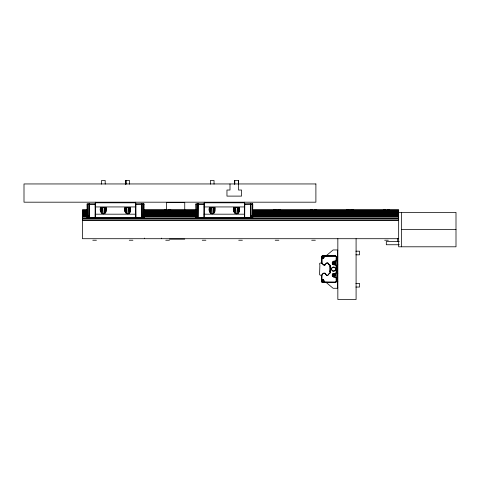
<?xml version="1.0" encoding="UTF-8"?>
<svg xmlns="http://www.w3.org/2000/svg" width="480" height="480" viewBox="0 0 480 480"><rect width="100%" height="100%" fill="white"/><g stroke="black" fill="none" stroke-linecap="round" stroke-linejoin="round"><path stroke-width="0.72" d="M125.856 184.152L125.856 180.48L125.868 184.152L125.856 180.48L129.516 180.48L129.516 184.152M143.736 204.714C144.288 203.718 141.324 205.158 141.792 203.712L135.834 203.832M142.032 203.742L142.032 218.34L141.912 203.832L143.736 203.772M142.518 216.612L142.518 218.022L143.856 217.95M142.518 216.246L197.37 216.234L196.152 216.114M142.518 216.156C146.826 214.962 141.162 222.444 142.518 215.646L143.856 215.646M143.736 208.356L143.736 203.808L143.736 204.504M143.856 204.408L143.736 203.994M143.856 212.226L143.856 210.372M234.708 184.152L234.708 180.48L238.368 180.48L238.368 184.152L238.356 180.48M250.764 203.862L250.764 204.402L252.708 204.348L252.708 208.578L252.708 203.868L250.764 203.862L250.884 218.334L250.884 203.742L250.884 204.354M251.37 216.612L251.37 218.022L252.708 217.95M251.37 216.246C254.988 214.38 250.764 222.768 251.37 215.646L252.708 215.646M250.764 217.68L252.708 217.728L252.588 218.31L252.588 215.958M252.588 212.226L252.588 210.372M252.708 212.226L252.708 210.372M321.702 262.908L321.702 256.494L322.308 255.888L335.688 255.888L336.294 256.5L336.294 281.736L335.688 282.342L322.308 282.342L321.702 281.736L321.696 275.316C323.448 271.644 325.308 273.03 326.454 275.19C328.638 276.228 328.35 273.132 329.91 273.066L330.21 265.464L329.076 264.858M326.766 282.336L322.308 282.336L321.696 281.73L321.822 275.364C322.446 273.252 325.014 272.328 325.686 274.326A1.158 1.158 0 0 1 326.058 274.794C327.75 277.044 328.68 273.42 329.958 273.192L330.336 272.814L330.336 265.416L329.958 265.044C328.404 264.966 328.662 261.834 326.418 262.932C325.152 264.888 323.82 266.676 321.822 262.866L321.702 256.5L321.852 262.794M321.822 256.542L321.702 262.914L323.898 265.104L324.678 265.158M322.734 279.756C324.51 279.288 323.442 281.856 324.39 282.342C323.19 281.88 324.462 279.378 322.422 279.672M322.23 280.284L323.454 280.476M324.396 256.008C323.172 255.804 324.66 258.702 322.734 258.474A1.218 1.218 0 0 1 322.452 258.444L321.702 259.032L322.398 258.558A1.338 1.338 0 0 0 322.734 258.594L323.862 257.982L324.294 256.02M334.842 263.676L334.056 263.928L333.33 263.31A0.912 0.912 0 0 1 333.33 262.746L334.194 262.116L335.064 262.746A0.912 0.912 0 0 1 335.064 263.31C334.686 264.438 333.918 264.438 335.208 263.364M333.714 262.086L334.908 262.044L335.01 262.614M105.828 212.13L106.158 207.666L100.56 207.666C98.586 211.128 103.476 216.648 105.828 212.13L105.852 207.666M130.152 212.13L130.482 207.666L124.884 207.666C122.91 211.128 127.8 216.648 130.152 212.13L130.176 207.666M214.674 212.13L215.004 207.666L209.412 207.666C207.432 211.128 212.322 216.648 214.674 212.13L214.704 207.666M239.004 212.13L239.328 207.666L233.736 207.666C231.756 211.128 236.646 216.648 239.004 212.13L239.028 207.666M105.288 212.976L105.336 207.666M129.612 212.976L129.66 207.666M214.14 212.976L214.188 207.666M238.464 212.976L238.512 207.666M100.632 211.296L100.698 207.666M124.956 211.296L125.022 207.666M209.478 211.296L209.55 207.666M233.802 211.296L233.874 207.666M101.82 213.348L102.09 207.666M126.144 213.348L126.414 207.666M210.666 213.348L210.936 207.666M234.996 213.348L235.266 207.666M103.914 213.828L104.226 207.666M128.238 213.828L128.55 207.666M212.76 213.828L213.072 207.666M237.084 213.828L237.396 207.666M321.894 257.118L321.954 257.52A0.852 0.852 0 0 1 321.954 256.998L322.632 256.416M321.822 259.032L321.966 258.69M321.888 280.836L322.068 281.202A0.732 0.732 0 0 1 322.068 280.752L322.134 280.374L321.924 280.842M322.014 280.854L322.116 281.304M323.118 280.212L323.46 280.752A0.732 0.732 0 0 1 323.46 281.202L323.454 280.854M335.208 262.704L335.208 263.364A1.062 1.062 0 0 0 335.208 262.71L334.68 262.086M336.294 256.5L336.078 260.892L333.564 261.186L332.316 262.434A1.944 1.944 0 0 0 332.316 263.64C332.64 265.824 335.55 264.06 336.174 265.47L336.174 272.766C335.55 274.17 332.64 272.406 332.316 274.596A1.944 1.944 0 0 0 332.316 275.802L333.564 277.05L336.078 277.344L336.294 281.736M335.25 275.364C335.388 272.946 331.674 274.836 333.714 276.144M324.678 265.044C325.428 263.754 328.374 261.498 329.076 264.864M322.764 256.53L321.924 257.514A0.852 0.852 0 0 1 321.924 256.998L322.068 257.034A0.732 0.732 0 0 0 322.068 257.484L321.924 257.52M323.574 257.388L323.118 258.018M322.044 280.86L321.924 280.71A0.852 0.852 0 0 0 321.924 281.238L322.266 281.664M323.424 281.478L323.574 281.106M332.922 262.62L332.874 262.824A1.338 1.338 0 0 1 332.922 262.62L333.114 262.248M333.33 263.31L333.042 263.406A1.218 1.218 0 0 1 333.042 262.65L333.24 262.338L333.234 263.73M333.186 262.704L333.186 263.364A1.062 1.062 0 0 1 333.186 262.71L333.714 262.086M332.922 274.782L332.874 274.986A1.338 1.338 0 0 1 332.922 274.782L333.252 274.254M336.174 265.47C336.276 264.018 332.64 265.71 332.43 263.598A1.824 1.824 0 0 1 332.43 262.47C332.64 260.364 336.276 262.056 336.174 260.604M333.714 276.144L334.68 276.144L335.244 275.364M336.174 277.632C336.276 276.18 332.64 277.872 332.43 275.76A1.824 1.824 0 0 1 332.43 274.632C332.64 272.526 336.276 274.218 336.174 272.766M168.468 210.126L168.564 209.82M277.926 210.126L278.022 209.82M314.412 210.126L314.508 209.82M350.898 210.126L350.994 209.82M387.384 210.126L387.48 209.82M322.602 256.416L323.454 256.758M333.912 263.898L333.48 264.012L333.552 263.676M334.476 262.158L334.746 261.942L335.25 262.5M332.91 271.11L331.56 269.766A2.1 2.1 0 0 1 331.56 268.47C332.07 266.58 335.046 266.58 335.55 268.47A2.1 2.1 0 0 1 335.55 269.766C334.938 271.704 332.226 271.578 331.68 269.73A1.974 1.974 0 0 1 331.68 268.506C332.154 266.724 334.962 266.724 335.436 268.506A1.974 1.974 0 0 1 335.436 269.73L334.452 270.876L332.946 270.996M333.912 276.066L335.064 275.478A0.912 0.912 0 0 0 335.064 274.914L334.194 274.284L333.33 274.914A0.912 0.912 0 0 0 333.33 275.478L334.008 276.402L335.25 275.736M334.476 274.332L334.386 273.996M322.158 279.666C321.318 278.688 321.936 280.206 322.734 279.636M322.038 257.484A0.732 0.732 0 0 1 322.038 257.034L322.176 256.83M322.956 256.566L323.43 257.034A0.732 0.732 0 0 1 323.43 257.484L323.52 257.646M323.514 257.922A1.584 1.584 0 0 1 323.568 257.676L323.796 257.238M322.386 282.072L335.718 282.192L322.338 282.192L321.732 281.58L322.308 282.342M323.43 280.752A0.732 0.732 0 0 1 323.43 281.202L322.866 281.814M321.702 256.5L322.308 255.888L321.732 256.65L322.362 256.008L335.688 255.888M334.008 274.026C332.892 273.846 332.682 276.222 333.552 275.844M168.888 210.126L169.026 209.82M278.346 210.126L278.484 209.82M314.832 210.126L314.97 209.82M351.318 210.126L351.456 209.82M387.804 210.126L387.942 209.82M322.176 257.688L322.536 257.952M324.954 273.258L325.008 273.15A0.732 0.732 0 0 1 325.332 273.462L325.218 273.522M322.632 281.814L322.332 281.568M322.23 281.664L322.536 281.67M333.78 263.838L333.642 264.114L334.38 264.204M334.608 274.386L334.008 273.996M323.382 257.586L322.992 257.952M323.676 258.024L323.568 257.676M169.62 210.126L169.83 209.82M279.078 210.126L279.294 209.82M315.564 210.126L315.78 209.82M352.05 210.126L352.266 209.82M388.536 210.126L388.752 209.82M328.656 263.91L328.584 264.006A1.278 1.278 0 0 1 328.176 263.484L328.29 263.436M334.806 264.228L335.28 263.82M170.148 210.126L170.418 209.82M279.606 210.126L279.876 209.82M316.092 210.126L316.368 209.82M352.584 210.126L352.854 209.82M389.07 210.126L389.34 209.82M170.322 210.126L170.61 209.82M279.78 210.126L280.068 209.82M316.266 210.126L316.56 209.82M352.752 210.126L353.046 209.82M389.238 210.126L389.532 209.82M321.852 279.6L321.822 279.198M87.186 203.886L87.306 218.334L87.186 203.862L89.13 203.862L89.01 218.334L89.01 203.742M89.13 203.832L95.208 203.832M95.514 202.188L95.208 218.304M95.208 218.184L95.088 203.712M143.736 209.82L143.736 210.126M196.338 211.02L143.736 211.128L196.338 210.888M141.912 218.184L141.792 203.712M197.37 216.078L142.518 216.084M170.466 210.126L170.766 209.82M196.032 203.886L196.152 218.328L196.032 203.862L197.976 203.862L197.856 218.334L197.856 203.742M197.976 203.832L204.06 203.832M204.366 202.188L204.06 218.304M204.06 218.184L203.94 203.712M244.68 203.832L250.644 203.712L250.764 204.396L244.68 204.372M250.764 218.184L250.644 203.712M279.924 210.126L280.224 209.82M316.41 210.126L316.716 209.82M352.896 210.126L353.202 209.82M337.542 257.256L337.842 256.95M334.806 261.846L335.052 261.858M389.382 210.126L389.688 209.82M333.408 276.282L332.922 275.61A1.338 1.338 0 0 1 332.874 275.406L332.922 275.61M334.842 274.554L335.178 274.482L335.01 274.782M337.542 273.672L337.842 273.372M335.664 282.072L336.324 281.586L335.688 282.342M337.842 287.658L337.236 288.27L333.096 288.27L325.848 282.186M135.834 217.65L143.856 217.728L143.856 218.19L143.736 203.742M329.91 266.364L330.21 266.076M321.852 258.63L322.308 258.546M143.736 211.86L196.338 211.752M141.912 218.064L143.856 217.878M143.856 218.208L142.518 218.25M252.708 218.208L251.37 218.25M329.91 266.538L330.21 266.268M333.36 262.2L334.014 261.864M321.876 275.136L320.178 275.196L319.572 274.584L319.878 265.158L319.572 263.64L320.178 263.034L321.912 263.124M333.36 274.362L333.78 274.386M325.848 256.038L333.096 249.96L337.236 249.96L337.842 250.566M143.856 211.068L196.338 211.098M143.856 216.342L142.518 216.432M252.708 216.342L251.37 216.432M141.912 217.908L142.518 217.818M252.708 218.076L251.37 218.184M329.91 267.072L330.21 266.856M143.736 212.034L196.338 211.86M333.336 274.02L334.608 273.924M333.408 274.116L333.78 273.924M323.232 281.658L322.866 281.814M323.382 280.644L323.928 280.374M143.736 211.266L196.338 211.212M143.736 210.702L196.338 210.702M141.912 217.692L143.856 217.614M329.91 267.804L330.21 267.666M87.306 204.348L95.208 204.372M95.208 217.65L87.186 217.728M135.834 204.372L141.912 204.372M196.032 204.402L204.06 204.372M204.06 217.65L196.032 217.728M250.764 217.65L244.68 217.65M336.204 256.704L335.634 256.014M322.344 280.218L322.65 280.254M333.78 276.468L334.806 276.39M333.744 276.588L334.86 276.498M143.856 215.832L142.518 215.88M143.856 216.78L142.518 216.828M252.708 215.832L251.37 215.88M252.708 216.78L251.37 216.828M323.46 257.034L323.46 257.484A0.732 0.732 0 0 0 323.46 257.034L323.118 256.5M321.924 281.238L322.038 281.196A0.732 0.732 0 0 1 322.038 280.752M252.708 217.878L251.37 217.914M329.91 268.218L330.21 268.128M143.736 212.142L196.338 212.106M87.186 217.614L88.518 217.584M196.032 217.614L197.976 217.686M143.856 215.742L142.518 215.766M143.856 217.038L142.518 217.062M252.708 215.742L251.37 215.766M252.708 217.038L251.37 217.062M142.518 218.184L196.338 218.124M95.208 202.8L135.834 202.8M204.06 202.8L244.68 202.8M95.208 206.94L135.834 206.94M204.06 206.94L244.68 206.94M87.684 209.82L82.44 209.82L82.44 238.71L398.658 238.71M143.886 209.82L196.338 209.82M252.534 209.82L398.658 209.82L398.658 246.798L456 246.798L456 212.376L398.658 212.376M82.44 210.126L87.684 210.126M143.886 210.126L196.338 210.126M252.534 210.126L398.658 210.126M82.44 210.372L87.684 210.372M143.736 210.372L196.338 210.372M252.534 210.372L398.658 210.372M82.44 210.594L87.684 210.594M143.886 210.594L196.338 210.594M252.534 210.594L398.658 210.594M82.44 210.702L87.684 210.702M252.534 210.702L398.658 210.702M82.44 210.888L87.684 210.888M252.534 210.888L398.658 210.888M82.44 211.02L87.684 211.02L82.44 211.098M252.534 211.02L398.658 211.02M252.534 211.098L398.658 211.104M82.44 211.164L87.684 211.212M252.534 211.212L398.658 211.164M82.44 211.266L87.684 211.266M143.886 211.266L196.338 211.266M252.534 211.266L398.658 211.266M82.44 211.452L87.684 211.452M143.886 211.452L196.338 211.452M252.534 211.452L398.658 211.452M82.44 211.752L87.684 211.752M252.534 211.752L398.658 211.752M82.44 211.86L87.684 211.926L82.44 211.956M252.534 211.86L398.658 211.926L252.534 212.034M143.886 211.956L196.338 211.974M82.44 212.106L87.684 212.106M252.534 212.106L398.658 212.106M82.44 212.22L87.684 212.142M143.736 212.226L196.338 212.142M252.534 212.22L398.658 212.142M82.44 213.504L87.684 213.504M143.736 213.504L196.338 213.504M252.534 213.504L398.658 213.504M82.44 213.582L87.684 213.624M196.338 213.624L143.736 213.588L196.338 213.696M252.534 213.582L398.658 213.624M82.44 213.696L87.684 213.696M252.534 213.696L398.658 213.696M82.44 213.798L87.684 213.774M196.338 213.798L143.736 213.696M252.534 213.75L398.658 213.774M82.44 213.87L87.684 213.87M143.736 213.798L196.338 213.87M252.534 213.87L398.658 213.87M82.44 213.972L87.684 213.972M196.338 213.972L143.736 213.87M252.534 213.972L398.658 213.972M95.208 214.188L135.834 214.188M204.06 214.188L244.68 214.188M82.44 214.272L87.684 214.272M143.886 214.272L196.338 214.272M252.534 214.272L398.658 214.272M82.44 214.518L87.684 214.464M196.338 214.464L143.736 214.464M252.534 214.518L398.658 214.464M82.44 214.62L87.684 214.626L82.44 214.704M143.736 214.704L196.338 214.596M398.658 214.62L252.534 214.626L398.658 214.704M143.886 214.662L196.338 214.704M82.44 215.028L87.684 215.028M143.886 215.028L196.338 215.028M252.534 215.028L398.658 215.028M82.44 215.13L87.684 215.13M196.338 215.13L143.736 215.028M252.534 215.13L398.658 215.13M82.44 215.358L87.684 215.358M143.736 215.358L196.338 215.358M252.534 215.358L398.658 215.358M87.186 215.646L88.518 215.646L88.518 218.334M196.032 215.646L197.37 215.646L197.37 218.334M88.518 215.766L87.186 215.742M197.37 215.766L196.032 215.742M88.518 215.88L87.186 215.832M197.37 215.88L196.032 215.832M82.44 215.958L87.684 215.958M143.736 215.958L196.338 215.958M252.534 215.958L398.658 215.958M82.44 216.054L88.518 216.078M251.37 216.084L398.658 216.096M82.44 216.174L88.518 216.234L87.306 216.078M251.37 216.156L398.658 216.174M88.518 216.366L87.186 216.27M197.37 216.366L196.032 216.27M88.518 216.792L87.186 216.738M197.37 216.792L196.032 216.738M88.518 217.044L87.186 217.02M197.37 217.044L196.032 217.02M87.186 217.302L88.518 217.302M142.032 217.302L143.856 217.302L143.862 203.862M196.032 217.302L197.856 217.302M251.37 217.302L252.708 217.302L252.588 203.772L252.588 217.302M142.032 217.53L142.518 217.53M197.37 217.53L197.856 217.53M251.37 217.59L252.708 217.614M95.208 217.698L135.834 217.698M204.06 217.698L244.68 217.698M197.37 217.818L197.976 217.902M88.518 217.914L87.186 217.872M197.37 217.914L196.032 217.872M88.518 218.004L87.186 217.956M82.44 218.124L87.684 218.124M252.534 218.124L398.658 218.124M82.44 218.202L398.658 218.202M82.44 218.244L398.658 218.244M82.44 218.34L398.658 218.34M82.44 219.858L398.658 219.858M82.44 220.464L398.658 220.464M401.514 229.584L456 229.584M169.422 239.13L184.746 239.13M92.778 240.228L96.426 240.228M129.264 240.228L132.912 240.228M165.75 240.228L169.398 240.228M202.236 240.228L205.884 240.228M238.722 240.228L242.37 240.228M275.208 240.228L278.856 240.228M311.694 240.228L315.348 240.228M384.672 240.228L388.32 240.228M399.342 241.524L386.31 241.524L386.31 244.746L399.342 244.746M355.878 251.184L359.556 251.184L359.556 254.832L355.878 254.832M322.338 256.044L335.718 256.044M329.91 269.112L330.21 269.112M355.878 283.404L359.556 283.404L359.556 287.052L355.878 287.052M322.506 257.952L323.148 258.018M334.194 261.972L334.68 262.086M334.194 264.096L333.186 263.364M322.602 281.814L322.344 281.73M329.91 270.006L330.21 270.102M323.43 257.484L323.574 257.118M333.33 274.914L333.042 274.824A1.218 1.218 0 0 0 333.042 275.574M323.43 281.202L323.574 281.238A0.852 0.852 0 0 0 323.574 280.71A0.852 0.852 0 0 1 323.544 281.238M196.032 217.956L197.976 218.058M252.708 204.396L252.708 203.868M329.91 270.426L330.21 270.564M325.218 264.708L325.332 264.768A0.732 0.732 0 0 1 325.008 265.08L324.954 264.978M333.654 276.252L333.234 275.898M329.91 271.158L330.21 271.368M329.91 271.686L330.21 271.956M329.91 271.86L330.21 272.148M383.304 209.82L383.604 210.126M346.812 209.82L347.118 210.126M310.326 209.82L310.632 210.126M337.542 264.552L337.842 264.858M273.84 209.82L274.146 210.126M337.542 280.974L337.842 281.274M244.38 202.188L244.68 218.304M244.68 218.184L244.806 203.712M197.976 218.184L198.102 203.712M164.382 209.82L164.688 210.126M135.528 202.188L135.834 218.304M135.834 218.184L135.954 203.712M89.13 218.184L89.25 203.712M383.46 209.82L383.748 210.126M346.974 209.82L347.262 210.126M310.482 209.82L310.776 210.126M273.996 209.82L274.29 210.126M164.538 209.82L164.826 210.126M383.652 209.82L383.922 210.126M347.16 209.82L347.436 210.126M310.674 209.82L310.95 210.126M274.188 209.82L274.458 210.126M164.73 209.82L165 210.126M323.424 256.758L323.574 256.998A0.852 0.852 0 0 1 323.574 257.52A0.852 0.852 0 0 0 323.544 256.998M333.252 276.144L333.006 275.808M323.334 280.374L323.796 280.986M323.256 280.62L322.668 280.374L322.188 280.788A0.606 0.606 0 0 0 322.188 281.166L322.764 281.586L323.34 281.166A0.606 0.606 0 0 0 323.34 280.788L323.322 280.548M384.234 209.82L384.45 210.126M347.748 209.82L347.964 210.126M311.262 209.82L311.478 210.126M274.776 209.82L274.992 210.126M165.318 209.82L165.534 210.126M323.304 256.974L322.764 256.644L322.188 257.064A0.606 0.606 0 0 0 322.188 257.442L322.764 257.862L323.34 257.442A0.606 0.606 0 0 0 323.34 257.064M333.78 262.218L333.642 261.942L333.912 262.158M385.044 209.82L385.182 210.126M348.558 209.82L348.696 210.126M312.072 209.82L312.21 210.126M275.586 209.82L275.724 210.126M166.128 209.82L166.266 210.126M332.922 263.448A1.338 1.338 0 0 1 332.874 263.244L333.006 263.646M385.506 209.82L385.602 210.126M349.02 209.82L349.116 210.126M312.534 209.82L312.63 210.126M276.048 209.82L276.144 210.126M166.59 209.82L166.68 210.126M235.668 207.666L235.98 213.828M211.344 207.666L211.656 213.828M126.816 207.666L127.128 213.828M102.492 207.666L102.804 213.828M237.804 207.666L238.074 213.348M213.48 207.666L213.75 213.348M128.952 207.666L129.222 213.348M104.628 207.666L104.898 213.348M239.196 207.666L239.262 211.296M214.872 207.666L214.938 211.296M130.344 207.666L130.41 211.296M106.02 207.666L106.086 211.296M234.558 207.666L234.606 212.976M210.228 207.666L210.282 212.976M125.706 207.666L125.754 212.976M101.382 207.666L101.43 212.976M234.042 207.666L234.066 212.13M209.718 207.666L209.742 212.13M125.19 207.666L125.214 212.13M100.866 207.666L100.89 212.13M252.588 218.31L252.588 217.698M401.514 212.376L401.514 246.798M397.68 238.458L397.68 241.26M356.088 238.71L356.088 299.52L337.842 299.52L337.842 238.71M337.542 250.26L337.542 287.964M334.194 263.94L334.194 264.246M334.194 276.108L334.194 276.414M323.736 256.53L323.736 257.946M323.736 280.284L323.736 281.706M321.822 281.682L321.702 275.322L321.702 281.736M238.512 183.948L238.512 190.026L241.548 190.026L241.548 196.11L226.956 196.11L226.956 190.026L229.998 190.026L229.998 183.948M234.72 180.48L234.72 184.152M214.032 184.152L214.032 180.48L210.384 180.48L210.384 184.152M184.746 210.066L184.746 202.614L166.5 202.614L166.5 210.066M161.64 238.098L161.64 238.71M144.612 238.098L144.612 238.656M105.186 184.152L105.186 180.48L101.532 180.48L101.532 184.152M321.954 281.238A0.852 0.852 0 0 1 321.954 280.71M335.208 274.872A1.062 1.062 0 0 1 335.208 275.526M333.186 275.526A1.062 1.062 0 0 1 333.186 274.872M323.568 280.548A1.584 1.584 0 0 1 323.496 280.062M252.588 209.826L252.588 210.126L252.588 209.82M315.894 183.948L24 183.948L24 202.188L315.894 202.188L315.894 183.948"/></g></svg>
